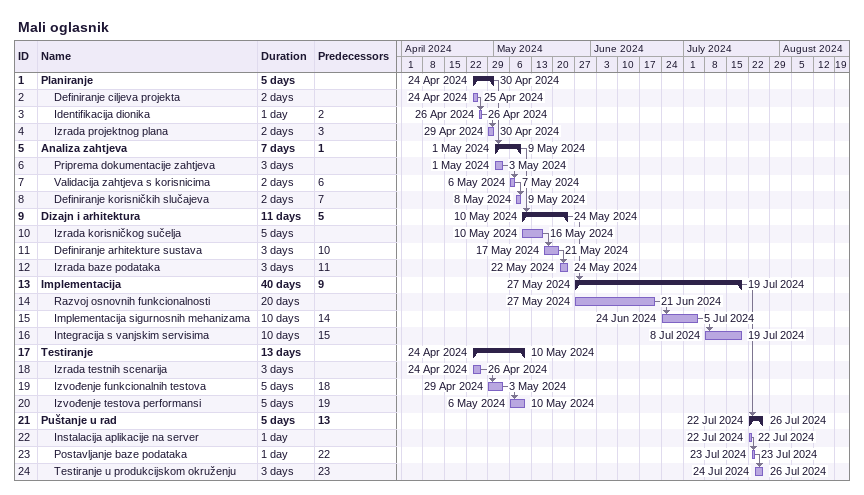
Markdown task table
Mali oglasnik

| ID | Level | Task | Duration | Start | Finish | Predecessors |
|---|---|---|---|---|---|---|
| 1 | 1 | **Planiranje** | 5d | 2024-04-24 | 2024-04-30 |  |
| 2 | 2 | Definiranje ciljeva projekta | 2d | 2024-04-24 | 2024-04-25 |  |
| 3 | 2 | Identifikacija dionika | 1d | 2024-04-26 | 2024-04-26 | 2 |
| 4 | 2 | Izrada projektnog plana | 2d | 2024-04-29 | 2024-04-30 | 3 |
| 5 | 1 | **Analiza zahtjeva** | 7d | 2024-05-01 | 2024-05-09 | 1 |
| 6 | 2 | Priprema dokumentacije zahtjeva | 3d | 2024-05-01 | 2024-05-03 |  |
| 7 | 2 | Validacija zahtjeva s korisnicima | 2d | 2024-05-06 | 2024-05-07 | 6 |
| 8 | 2 | Definiranje korisničkih slučajeva | 2d | 2024-05-08 | 2024-05-09 | 7 |
| 9 | 1 | **Dizajn i arhitektura** | 11d | 2024-05-10 | 2024-05-24 | 5 |
| 10 | 2 | Izrada korisničkog sučelja | 5d | 2024-05-10 | 2024-05-16 |  |
| 11 | 2 | Definiranje arhitekture sustava | 3d | 2024-05-17 | 2024-05-21 | 10 |
| 12 | 2 | Izrada baze podataka | 3d | 2024-05-22 | 2024-05-24 | 11 |
| 13 | 1 | **Implementacija** | 40d | 2024-05-27 | 2024-07-19 | 9 |
| 14 | 2 | Razvoj osnovnih funkcionalnosti | 20d | 2024-05-27 | 2024-06-21 |  |
| 15 | 2 | Implementacija sigurnosnih mehanizama | 10d | 2024-06-24 | 2024-07-05 | 14 |
| 16 | 2 | Integracija s vanjskim servisima | 10d | 2024-07-08 | 2024-07-19 | 15 |
| 17 | 1 | **Testiranje** | 13d | 2024-04-24 | 2024-05-10 |  |
| 18 | 2 | Izrada testnih scenarija | 3d | 2024-04-24 | 2024-04-26 |  |
| 19 | 2 | Izvođenje funkcionalnih testova | 5d | 2024-04-29 | 2024-05-03 | 18 |
| 20 | 2 | Izvođenje testova performansi | 5d | 2024-05-06 | 2024-05-10 | 19 |
| 21 | 1 | **Puštanje u rad** | 5d | 2024-07-22 | 2024-07-26 | 13 |
| 22 | 2 | Instalacija aplikacije na server | 1d | 2024-07-22 | 2024-07-22 |  |
| 23 | 2 | Postavljanje baze podataka | 1d | 2024-07-23 | 2024-07-23 | 22 |
| 24 | 2 | Testiranje u produkcijskom okruženju | 3d | 2024-07-24 | 2024-07-26 | 23 |
